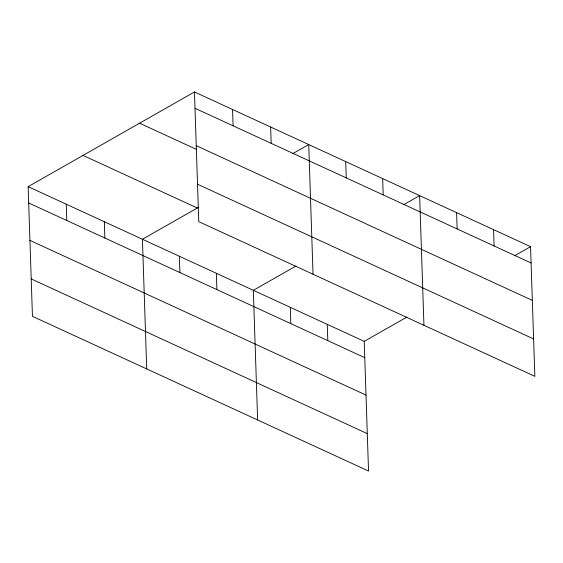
<?xml version="1.0" encoding="UTF-8"?>
<svg xmlns="http://www.w3.org/2000/svg" width="563" height="563" viewBox="0 0 563 563"><rect width="100%" height="100%" fill="white"/><g stroke="black" fill="none" stroke-linecap="round" stroke-linejoin="round"><path stroke-width="0.84" d="M406.922 317.06L364.233 341.361L368.533 471.034L32.45 316.329L28.15 186.656L194.467 91.966L530.55 246.671L534.85 376.344L198.767 221.639L194.467 91.966M198.83 207.142L142.418 239.261L146.718 368.927M292.725 153.678L308.735 144.564L313.035 274.237M296.011 266.003L253.329 290.311L257.629 419.984M403.636 204.735L419.639 195.621L423.939 325.287M514.54 255.785L530.55 246.671M195.002 108.279L531.092 262.984M196.248 145.683L532.331 300.389M139.582 123.213L196.712 149.512M197.522 184.228L533.611 338.933M83.035 155.409L197.303 208.007M28.15 186.656L364.233 341.361M28.692 202.969L364.775 357.674M29.93 240.38L366.013 395.085M31.211 278.917L367.294 433.623M493.582 229.655L494.117 245.968M456.607 212.638L457.149 228.944M382.671 178.598L383.213 194.911M345.703 161.581L346.245 177.894M327.265 324.344L327.807 340.657M290.297 307.328L290.839 323.641M270.641 127.034L271.183 143.34M232.554 109.496L233.096 125.809M216.354 273.294L216.896 289.607M179.386 256.278L179.928 272.583M104.331 221.723L104.873 238.036M66.237 204.193L66.779 220.499"/></g></svg>
